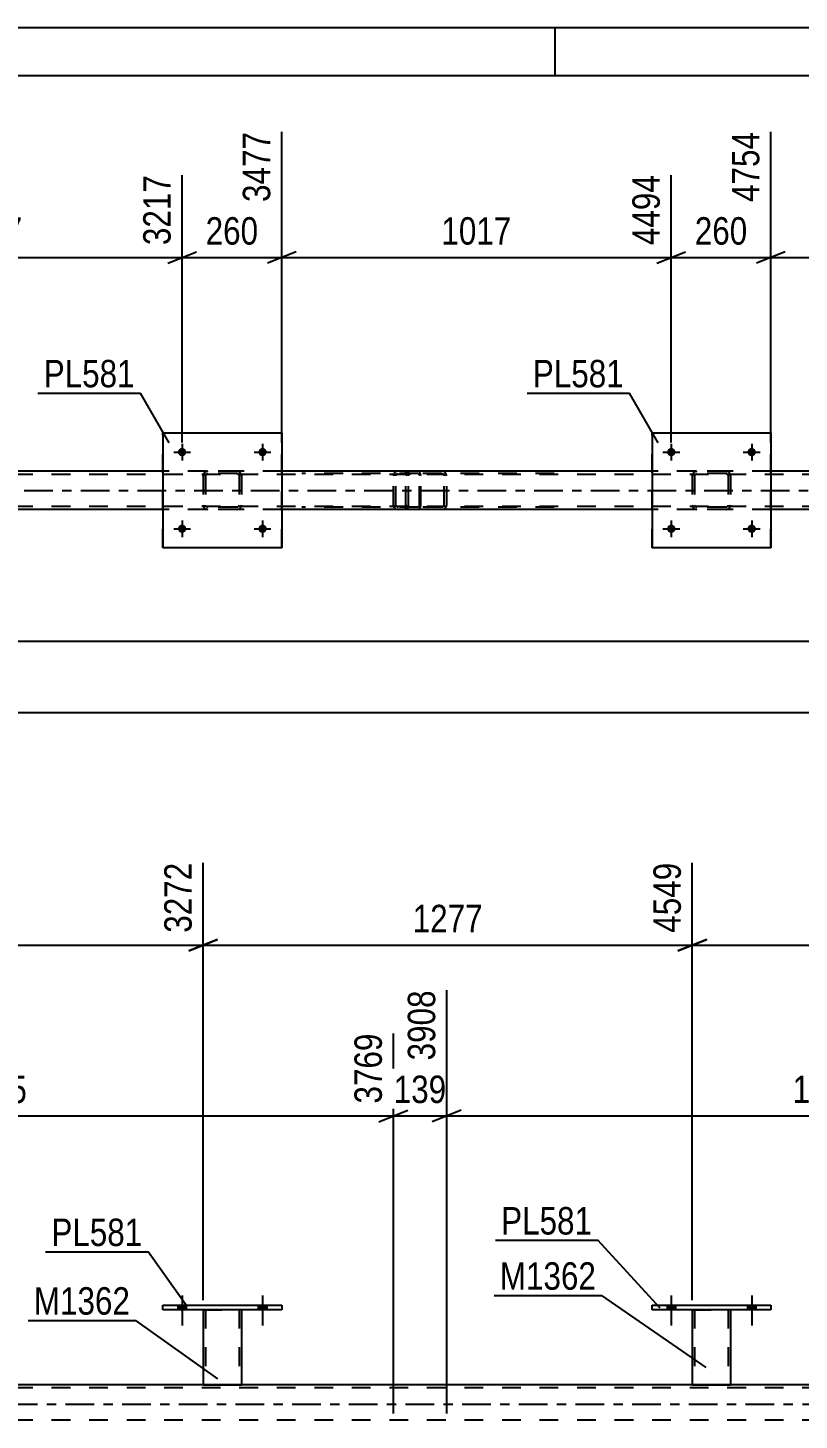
# Model space of a CAD drawing. Header units: millimetres. Extents: x 0 to 841, y 0 to 594.
# Drawn here: x 155.9 to 236.5, y 448.7 to 594 of the extents above; entities that cross this region are included whole.
import ezdxf

# ---------------------------------------------------------------- set-up
doc = ezdxf.new("R2010")
doc.units = ezdxf.units.MM
doc.linetypes.add('DXK_LINE_DOT2', pattern=[3.9198, 1.9599, -1.9599])
doc.linetypes.add('DXK_LINE_DOT3', pattern=[5.9187, 2.979, -0.9799, 0.9799, -0.9799])
doc.styles.add('Arial Narrow', font='ARIALN.TTF', dxfattribs={"height": 0.2})

# ---------------------------------------------------------------- blocks, each defined once
blk = doc.blocks.new('Unknown-272366259-1135')
at = {"color": 5, "linetype": 'Continuous'}
for p, q in [((841, 594), (0, 594)), ((211, 589), (211, 594)), ((836, 589), (5, 589))]:
    blk.add_line(p, q, dxfattribs=at)
blk = doc.blocks.new('Part-272366259-7737 - 5082')
at = {"color": 7, "linetype": 'DXK_LINE_DOT2'}
for p, q in [((174.54, 547.69), (174.72, 547.73)), ((174.72, 547.73), (174.54, 547.69)), ((177.76, 547.73), (174.72, 547.73)), ((177.76, 547.73), (177.94, 547.69)), ((177.94, 547.69), (177.76, 547.73)), ((174.24, 547.25), (174.28, 547.43)), ((174.28, 547.43), (174.24, 547.25)), ((174.24, 547.25), (174.24, 544.21)), ((174.48, 547.25), (174.5, 547.34)), ((174.48, 547.25), (174.48, 544.21)), ((174.5, 547.34), (174.55, 547.42)), ((174.55, 547.42), (174.63, 547.47)), ((174.63, 547.47), (174.72, 547.49)), ((177.76, 547.49), (174.72, 547.49)), ((177.76, 547.49), (177.85, 547.47)), ((177.85, 547.47), (177.93, 547.42)), ((177.93, 547.42), (177.98, 547.34)), ((177.98, 547.34), (178, 547.25)), ((178, 547.25), (178, 544.21)), ((178.2, 547.43), (178.24, 547.25)), ((178.24, 547.25), (178.2, 547.43)), ((178.24, 547.25), (178.24, 544.21)), ((174.28, 544.03), (174.24, 544.21)), ((174.24, 544.21), (174.28, 544.03)), ((174.5, 544.12), (174.48, 544.21)), ((174.55, 544.04), (174.5, 544.12)), ((174.72, 543.73), (174.54, 543.77)), ((174.54, 543.77), (174.72, 543.73)), ((174.63, 543.99), (174.55, 544.04)), ((174.72, 543.97), (174.63, 543.99)), ((177.76, 543.97), (174.72, 543.97)), ((177.76, 543.73), (174.72, 543.73)), ((177.85, 543.99), (177.76, 543.97)), ((177.94, 543.77), (177.76, 543.73)), ((177.76, 543.73), (177.94, 543.77)), ((177.93, 544.04), (177.85, 543.99)), ((177.98, 544.12), (177.93, 544.04)), ((178, 544.21), (177.98, 544.12)), ((178.24, 544.21), (178.2, 544.03)), ((178.2, 544.03), (178.24, 544.21))]:
    blk.add_line(p, q, dxfattribs=at)
at = {"color": 7, "linetype": 'DXK_LINE_DOT3'}
blk.add_line((176.24, 545.73), (176.24, 545.73), dxfattribs=at)
at = {"color": 7, "linetype": 'DXK_LINE_DOT2'}
for centre, start, end in [((174.72, 547.25), 112.5, 157.5), ((174.72, 547.25), 112.5, 157.5), ((177.76, 547.25), 22.5, 67.5), ((177.76, 547.25), 22.5, 67.5), ((174.72, 544.21), 202.5, 247.5), ((174.72, 544.21), 202.5, 247.5), ((177.76, 544.21), 292.5, 337.5), ((177.76, 544.21), 292.5, 337.5)]:
    blk.add_arc(centre, 0.48, start, end, dxfattribs=at)
blk = doc.blocks.new('Bolt-272366259-7773 - 5082')
at = {"linetype": 'Continuous'}
for points in [[(223.56, 541.73, -1), (222.68, 541.73, -1)], [(231.96, 541.73, -1), (231.08, 541.73, -1)]]:
    blk.add_hatch(color=1, dxfattribs=at).paths.add_polyline_path(points)
at = {"color": 1, "linetype": 'Continuous'}
for p, q in [((223.12, 542.61), (223.12, 540.85)), ((231.52, 542.61), (231.52, 540.85)), ((222.24, 541.73), (224, 541.73)), ((230.64, 541.73), (232.4, 541.73))]:
    blk.add_line(p, q, dxfattribs=at)
blk = doc.blocks.new('Part-272366259-5097 - 5082')
at = {"color": 7, "linetype": 'DXK_LINE_DOT2'}
for p, q in [((196.69, 547.73), (184.53, 547.73)), ((194.6, 547.73), (194.41, 547.69)), ((195.41, 547.49), (195.41, 547.73)), ((196.79, 547.69), (196.69, 547.73)), ((196.69, 547.49), (184.53, 547.49)), ((194.11, 547.34), (194.1, 547.25)), ((194.1, 544.21), (194.1, 547.25)), ((194.13, 547.43), (194.11, 547.34)), ((194.35, 547.25), (194.37, 547.34)), ((194.35, 544.21), (194.35, 547.25)), ((194.37, 547.34), (194.42, 547.42)), ((194.42, 547.42), (194.5, 547.47)), ((194.5, 547.47), (194.6, 547.49)), ((196.69, 547.49), (196.74, 547.47)), ((196.74, 547.47), (196.79, 547.42)), ((196.88, 547.59), (196.79, 547.69)), ((196.79, 547.42), (196.82, 547.34)), ((196.82, 547.34), (196.83, 547.25)), ((196.83, 544.21), (196.83, 547.25)), ((196.94, 547.43), (196.88, 547.59)), ((196.96, 547.25), (196.94, 547.43)), ((196.96, 544.21), (196.96, 547.25)), ((196.69, 543.97), (184.53, 543.97)), ((196.69, 543.73), (184.53, 543.73)), ((194.1, 544.21), (194.11, 544.14)), ((194.11, 544.14), (194.13, 544.03)), ((194.37, 544.12), (194.35, 544.21)), ((194.42, 544.04), (194.37, 544.12)), ((194.41, 543.77), (194.6, 543.73)), ((194.5, 543.99), (194.42, 544.04)), ((194.6, 543.97), (194.5, 543.99)), ((195.41, 543.73), (195.41, 543.97)), ((196.74, 543.99), (196.69, 543.97)), ((196.69, 543.73), (196.79, 543.77)), ((196.79, 544.04), (196.74, 543.99)), ((196.79, 544.04), (196.8, 544.08)), ((196.79, 543.77), (196.88, 543.87)), ((196.8, 544.08), (196.82, 544.12)), ((196.82, 544.12), (196.83, 544.21)), ((196.88, 543.87), (196.94, 544.03)), ((196.94, 544.03), (196.96, 544.21))]:
    blk.add_line(p, q, dxfattribs=at)
for centre, start, end in [((194.58, 547.24), 111.1941, 156.1506), ((194.58, 544.23), 203.8494, 248.8059)]:
    blk.add_arc(centre, 0.492, start, end, dxfattribs=at)
blk = doc.blocks.new('Part-272366259-5113 - 5082')
at = {"color": 7, "linetype": 'DXK_LINE_DOT2'}
for p, q in [((195.92, 547.73), (195.73, 547.69)), ((210.91, 547.73), (195.92, 547.73)), ((199.36, 547.69), (199.16, 547.73)), ((195.43, 547.34), (195.41, 547.25)), ((195.41, 544.21), (195.41, 547.25)), ((195.45, 547.43), (195.43, 547.34)), ((195.67, 547.25), (195.69, 547.34)), ((195.67, 544.21), (195.67, 547.25)), ((195.69, 547.34), (195.74, 547.42)), ((195.74, 547.42), (195.83, 547.47)), ((195.83, 547.47), (195.92, 547.49)), ((210.91, 547.49), (195.92, 547.49)), ((199.16, 547.49), (199.26, 547.47)), ((199.26, 547.47), (199.34, 547.42)), ((199.34, 547.42), (199.4, 547.34)), ((199.4, 547.34), (199.42, 547.25)), ((199.42, 544.21), (199.42, 547.25)), ((199.65, 547.34), (199.63, 547.43)), ((199.67, 547.25), (199.65, 547.34)), ((199.67, 544.21), (199.67, 547.25)), ((195.41, 544.21), (195.43, 544.14)), ((195.43, 544.14), (195.45, 544.03)), ((195.69, 544.12), (195.67, 544.21)), ((195.74, 544.04), (195.69, 544.12)), ((195.73, 543.77), (195.92, 543.73)), ((195.83, 543.99), (195.74, 544.04)), ((195.92, 543.97), (195.83, 543.99)), ((210.91, 543.97), (195.92, 543.97)), ((210.91, 543.73), (195.92, 543.73)), ((199.26, 543.99), (199.16, 543.97)), ((199.16, 543.73), (199.36, 543.77)), ((199.34, 544.04), (199.26, 543.99)), ((199.4, 544.12), (199.34, 544.04)), ((199.42, 544.21), (199.4, 544.12)), ((199.63, 544.03), (199.66, 544.14)), ((199.66, 544.14), (199.67, 544.21))]:
    blk.add_line(p, q, dxfattribs=at)
for centre, start, end in [((195.91, 547.23), 110.7583, 155.68), ((199.18, 547.23), 24.32, 69.2417), ((195.91, 544.23), 204.32, 249.2417), ((199.18, 544.23), 290.7583, 335.68)]:
    blk.add_arc(centre, 0.496, start, end, dxfattribs=at)
blk = doc.blocks.new('Bolt-272366259-7774 - 5082')
at = {"linetype": 'Continuous'}
for points in [[(223.56, 549.73, -1), (222.68, 549.73, -1)], [(231.96, 549.73, -1), (231.08, 549.73, -1)]]:
    blk.add_hatch(color=1, dxfattribs=at).paths.add_polyline_path(points)
at = {"color": 1, "linetype": 'Continuous'}
for p, q in [((223.12, 550.61), (223.12, 548.85)), ((231.52, 550.61), (231.52, 548.85)), ((222.24, 549.73), (224, 549.73)), ((230.64, 549.73), (232.4, 549.73))]:
    blk.add_line(p, q, dxfattribs=at)
blk = doc.blocks.new('Part-272366259-7744 - 5082')
at = {"color": 2, "linetype": 'Continuous'}
for p, q in [((221.12, 551.73), (221.12, 539.73)), ((221.12, 551.73), (233.52, 551.73)), ((233.52, 551.73), (233.52, 539.73)), ((233.52, 539.73), (221.12, 539.73))]:
    blk.add_line(p, q, dxfattribs=at)
at = {"color": 7, "linetype": 'DXK_LINE_DOT2'}
for p, q in [((221.12, 539.73), (221.12, 551.73)), ((233.52, 539.73), (233.52, 551.73))]:
    blk.add_line(p, q, dxfattribs=at)
blk = doc.blocks.new('Part-272366259-5179 - 5082')
at = {"color": 2, "linetype": 'Continuous'}
for p, q in [((170.04, 547.73), (131.36, 547.73)), ((221.12, 547.73), (182.44, 547.73)), ((272.2, 547.73), (233.52, 547.73)), ((170.04, 543.73), (131.36, 543.73)), ((221.12, 543.73), (182.44, 543.73)), ((272.2, 543.73), (233.52, 543.73))]:
    blk.add_line(p, q, dxfattribs=at)
at = {"color": 7, "linetype": 'DXK_LINE_DOT2'}
for p, q in [((182.44, 547.73), (170.04, 547.73)), ((233.52, 547.73), (221.12, 547.73)), ((764.02, 547.41), (102.28, 547.41)), ((764.02, 544.05), (102.28, 544.05)), ((182.44, 543.73), (170.04, 543.73)), ((233.52, 543.73), (221.12, 543.73))]:
    blk.add_line(p, q, dxfattribs=at)
at = {"color": 7, "linetype": 'DXK_LINE_DOT3'}
blk.add_line((102.28, 545.73), (764.02, 545.73), dxfattribs=at)
blk = doc.blocks.new('Part-272366259-7738 - 5082')
at = {"color": 2, "linetype": 'Continuous'}
for p, q in [((170.04, 551.73), (170.04, 539.73)), ((170.04, 551.73), (182.44, 551.73)), ((182.44, 551.73), (182.44, 539.73)), ((182.44, 539.73), (170.04, 539.73))]:
    blk.add_line(p, q, dxfattribs=at)
at = {"color": 7, "linetype": 'DXK_LINE_DOT2'}
for p, q in [((170.04, 539.73), (170.04, 551.73)), ((182.44, 539.73), (182.44, 551.73))]:
    blk.add_line(p, q, dxfattribs=at)
blk = doc.blocks.new('Part-272366259-7743 - 5082')
at = {"color": 7, "linetype": 'DXK_LINE_DOT2'}
for p, q in [((225.62, 547.69), (225.8, 547.73)), ((225.8, 547.73), (225.62, 547.69)), ((228.84, 547.73), (225.8, 547.73)), ((228.84, 547.73), (229.03, 547.69)), ((229.03, 547.69), (228.84, 547.73)), ((225.32, 547.25), (225.36, 547.43)), ((225.36, 547.43), (225.32, 547.25)), ((225.32, 547.25), (225.32, 544.21)), ((225.56, 547.25), (225.58, 547.34)), ((225.56, 547.25), (225.56, 544.21)), ((225.58, 547.34), (225.63, 547.42)), ((225.63, 547.42), (225.71, 547.47)), ((225.71, 547.47), (225.8, 547.49)), ((228.84, 547.49), (225.8, 547.49)), ((228.84, 547.49), (228.93, 547.47)), ((228.93, 547.47), (229.01, 547.42)), ((229.01, 547.42), (229.06, 547.34)), ((229.06, 547.34), (229.08, 547.25)), ((229.08, 547.25), (229.08, 544.21)), ((229.28, 547.43), (229.32, 547.25)), ((229.32, 547.25), (229.28, 547.43)), ((229.32, 547.25), (229.32, 544.21)), ((225.36, 544.03), (225.32, 544.21)), ((225.32, 544.21), (225.36, 544.03)), ((225.58, 544.12), (225.56, 544.21)), ((225.63, 544.04), (225.58, 544.12)), ((225.8, 543.73), (225.62, 543.77)), ((225.62, 543.77), (225.8, 543.73)), ((225.71, 543.99), (225.63, 544.04)), ((225.8, 543.97), (225.71, 543.99)), ((228.84, 543.97), (225.8, 543.97)), ((228.84, 543.73), (225.8, 543.73)), ((228.93, 543.99), (228.84, 543.97)), ((229.03, 543.77), (228.84, 543.73)), ((228.84, 543.73), (229.03, 543.77)), ((229.01, 544.04), (228.93, 543.99)), ((229.06, 544.12), (229.01, 544.04)), ((229.08, 544.21), (229.06, 544.12)), ((229.32, 544.21), (229.28, 544.03)), ((229.28, 544.03), (229.32, 544.21))]:
    blk.add_line(p, q, dxfattribs=at)
at = {"color": 7, "linetype": 'DXK_LINE_DOT3'}
blk.add_line((227.32, 545.73), (227.32, 545.73), dxfattribs=at)
at = {"color": 7, "linetype": 'DXK_LINE_DOT2'}
for centre, start, end in [((225.8, 547.25), 112.5, 157.5), ((225.8, 547.25), 112.5, 157.5), ((228.84, 547.25), 22.5, 67.5), ((228.84, 547.25), 22.5, 67.5), ((225.8, 544.21), 202.5, 247.5), ((225.8, 544.21), 202.5, 247.5), ((228.84, 544.21), 292.5, 337.5), ((228.84, 544.21), 292.5, 337.5)]:
    blk.add_arc(centre, 0.48, start, end, dxfattribs=at)
blk = doc.blocks.new('Bolt-272366259-7767 - 5082')
at = {"linetype": 'Continuous'}
for points in [[(172.48, 541.73, -1), (171.6, 541.73, -1)], [(180.88, 541.73, -1), (180, 541.73, -1)]]:
    blk.add_hatch(color=1, dxfattribs=at).paths.add_polyline_path(points)
at = {"color": 1, "linetype": 'Continuous'}
for p, q in [((172.04, 542.61), (172.04, 540.85)), ((180.44, 542.61), (180.44, 540.85)), ((171.16, 541.73), (172.92, 541.73)), ((179.56, 541.73), (181.32, 541.73))]:
    blk.add_line(p, q, dxfattribs=at)
blk = doc.blocks.new('Bolt-272366259-7768 - 5082')
at = {"linetype": 'Continuous'}
for points in [[(172.48, 549.73, -1), (171.6, 549.73, -1)], [(180.88, 549.73, -1), (180, 549.73, -1)]]:
    blk.add_hatch(color=1, dxfattribs=at).paths.add_polyline_path(points)
at = {"color": 1, "linetype": 'Continuous'}
for p, q in [((172.04, 550.61), (172.04, 548.85)), ((180.44, 550.61), (180.44, 548.85)), ((171.16, 549.73), (172.92, 549.73)), ((179.56, 549.73), (181.32, 549.73))]:
    blk.add_line(p, q, dxfattribs=at)
blk = doc.blocks.new('Bolt-272366259-6765 - 3671')
at = {"linetype": 'Continuous'}
for points in [[(222.68, 460.24), (223.56, 460.24), (223.56, 460.72), (222.68, 460.72)], [(231.08, 460.24), (231.96, 460.24), (231.96, 460.72), (231.08, 460.72)]]:
    blk.add_hatch(color=1, dxfattribs=at).paths.add_polyline_path(points)
at = {"color": 1, "linetype": 'Continuous'}
for p, q in [((222.68, 460.72), (222.68, 460.24)), ((223.12, 461.72), (223.12, 458.6)), ((223.56, 460.72), (223.56, 460.24)), ((231.08, 460.72), (231.08, 460.24)), ((231.52, 461.72), (231.52, 458.6)), ((231.96, 460.72), (231.96, 460.24))]:
    blk.add_line(p, q, dxfattribs=at)
blk = doc.blocks.new('Part-272366259-3898 - 3671')
at = {"color": 2, "linetype": 'Continuous'}
blk.add_line((758.1, 452.4), (100.68, 452.4), dxfattribs=at)
at = {"color": 7, "linetype": 'DXK_LINE_DOT2'}
for p, q in [((764.02, 452.08), (100.68, 452.08)), ((764.02, 448.72), (100.68, 448.72))]:
    blk.add_line(p, q, dxfattribs=at)
at = {"color": 7, "linetype": 'DXK_LINE_DOT3'}
blk.add_line((100.68, 450.4), (764.02, 450.4), dxfattribs=at)
blk = doc.blocks.new('Bolt-272366259-6760 - 3671')
at = {"linetype": 'Continuous'}
for points in [[(171.6, 460.24), (172.48, 460.24), (172.48, 460.72), (171.6, 460.72)], [(180, 460.24), (180.88, 460.24), (180.88, 460.72), (180, 460.72)]]:
    blk.add_hatch(color=1, dxfattribs=at).paths.add_polyline_path(points)
at = {"color": 1, "linetype": 'Continuous'}
for p, q in [((171.6, 460.72), (171.6, 460.24)), ((172.04, 461.72), (172.04, 458.6)), ((172.48, 460.72), (172.48, 460.24)), ((180, 460.72), (180, 460.24)), ((180.44, 461.72), (180.44, 458.6)), ((180.88, 460.72), (180.88, 460.24))]:
    blk.add_line(p, q, dxfattribs=at)
blk = doc.blocks.new('Part-272366259-6730 - 3671')
at = {"color": 2, "linetype": 'Continuous'}
for p, q in [((170.04, 460.24), (170.04, 460.72)), ((170.04, 460.72), (182.44, 460.72)), ((182.44, 460.72), (182.44, 460.24)), ((182.44, 460.24), (170.04, 460.24))]:
    blk.add_line(p, q, dxfattribs=at)
blk = doc.blocks.new('Part-272366259-6729 - 3671')
at = {"color": 2, "linetype": 'Continuous'}
for p, q in [((174.24, 460.24), (174.24, 452.4)), ((178.24, 460.24), (178.24, 452.4)), ((174.24, 452.4), (178.24, 452.4))]:
    blk.add_line(p, q, dxfattribs=at)
at = {"color": 7, "linetype": 'DXK_LINE_DOT2'}
for p, q in [((174.24, 460.24), (178.24, 460.24)), ((174.24, 460.24), (174.24, 460.24)), ((174.24, 460.24), (174.24, 460.24)), ((174.48, 460.24), (174.48, 452.4)), ((178, 460.24), (178, 452.4)), ((178.24, 460.24), (178.24, 460.24)), ((178.24, 460.24), (178.24, 460.24)), ((177.94, 452.4), (177.98, 452.4)), ((177.94, 452.4), (177.98, 452.4)), ((177.98, 452.4), (178, 452.4)), ((177.98, 452.4), (178, 452.4))]:
    blk.add_line(p, q, dxfattribs=at)
blk = doc.blocks.new('Part-272366259-6735 - 3671')
at = {"color": 2, "linetype": 'Continuous'}
for p, q in [((225.32, 460.24), (225.32, 452.4)), ((229.32, 460.24), (229.32, 452.4)), ((225.32, 452.4), (229.32, 452.4))]:
    blk.add_line(p, q, dxfattribs=at)
at = {"color": 7, "linetype": 'DXK_LINE_DOT2'}
for p, q in [((225.32, 460.24), (229.32, 460.24)), ((225.32, 460.24), (225.32, 460.24)), ((225.32, 460.24), (225.32, 460.24)), ((225.56, 460.24), (225.56, 452.4)), ((229.08, 460.24), (229.08, 452.4)), ((229.32, 460.24), (229.32, 460.24)), ((229.32, 460.24), (229.32, 460.24)), ((229.03, 452.4), (229.06, 452.4)), ((229.03, 452.4), (229.06, 452.4)), ((229.06, 452.4), (229.08, 452.4)), ((229.06, 452.4), (229.08, 452.4))]:
    blk.add_line(p, q, dxfattribs=at)
blk = doc.blocks.new('Part-272366259-6736 - 3671')
at = {"color": 2, "linetype": 'Continuous'}
for p, q in [((221.12, 460.24), (221.12, 460.72)), ((221.12, 460.72), (233.52, 460.72)), ((233.52, 460.72), (233.52, 460.24)), ((233.52, 460.24), (221.12, 460.24))]:
    blk.add_line(p, q, dxfattribs=at)
blk = doc.blocks.new('Bolt-272366259-6759 - 3671')
at = {"linetype": 'Continuous'}
for points in [[(171.6, 460.24), (172.48, 460.24), (172.48, 460.72), (171.6, 460.72)], [(180, 460.24), (180.88, 460.24), (180.88, 460.72), (180, 460.72)]]:
    blk.add_hatch(color=1, dxfattribs=at).paths.add_polyline_path(points)
at = {"color": 1, "linetype": 'Continuous'}
for p, q in [((171.6, 460.72), (171.6, 460.24)), ((172.04, 461.72), (172.04, 458.6)), ((172.48, 460.72), (172.48, 460.24)), ((180, 460.72), (180, 460.24)), ((180.44, 461.72), (180.44, 458.6)), ((180.88, 460.72), (180.88, 460.24))]:
    blk.add_line(p, q, dxfattribs=at)
blk = doc.blocks.new('Bolt-272366259-6766 - 3671')
at = {"linetype": 'Continuous'}
for points in [[(222.68, 460.24), (223.56, 460.24), (223.56, 460.72), (222.68, 460.72)], [(231.08, 460.24), (231.96, 460.24), (231.96, 460.72), (231.08, 460.72)]]:
    blk.add_hatch(color=1, dxfattribs=at).paths.add_polyline_path(points)
at = {"color": 1, "linetype": 'Continuous'}
for p, q in [((222.68, 460.72), (222.68, 460.24)), ((223.12, 461.72), (223.12, 458.6)), ((223.56, 460.72), (223.56, 460.24)), ((231.08, 460.72), (231.08, 460.24)), ((231.52, 461.72), (231.52, 458.6)), ((231.96, 460.72), (231.96, 460.24))]:
    blk.add_line(p, q, dxfattribs=at)
blk = doc.blocks.new('StraightDimension-272366259-15447 - 5082')
at = {"color": 7, "linetype": 'Continuous'}
for p, q in [((182.44, 550.73), (182.44, 583.14)), ((223.12, 550.73), (223.12, 578.64)), ((183.94, 570.63), (180.94, 569.43)), ((182.44, 570.03), (223.12, 570.03)), ((221.62, 569.43), (224.62, 570.63))]:
    blk.add_line(p, q, dxfattribs=at)
at = {"color": 0}
blk.add_wipeout([(207.04, 570.78), (207.04, 574.98), (198.52, 574.98), (198.52, 570.78)], dxfattribs=at)
at = {"color": 3, "style": 'Arial Narrow'}
blk.add_text('1017', height=2.863, dxfattribs=at).set_placement((199.12, 571.38))
at = {"color": 0, "linetype": 'Continuous'}
blk.add_wipeout([(222.52, 579.24), (218.32, 579.24), (218.32, 570.73), (222.52, 570.73)], dxfattribs=at)
at = {"color": 3, "linetype": 'Continuous', "style": 'Arial Narrow'}
blk.add_text('4494', height=2.863, rotation=90.0002, dxfattribs=at).set_placement((221.92, 571.33))
blk = doc.blocks.new('StraightDimension-272366259-10469 - 5082')
at = {"color": 7, "linetype": 'Continuous'}
blk.add_line((65.16, 530.01), (764.02, 530.01), dxfattribs=at)
blk = doc.blocks.new('StraightDimension-272366259-5246 - 5082')
at = {"color": 7, "linetype": 'Continuous'}
blk.add_line((64.52, 522.55), (764.66, 522.55), dxfattribs=at)
blk = doc.blocks.new('StraightDimension-272366259-15445 - 5082')
at = {"color": 7, "linetype": 'Continuous'}
for p, q in [((233.52, 550.73), (233.52, 583.14)), ((274.2, 550.73), (274.2, 578.64)), ((235.02, 570.63), (232.02, 569.43)), ((233.52, 570.03), (274.2, 570.03)), ((272.7, 569.43), (275.7, 570.63))]:
    blk.add_line(p, q, dxfattribs=at)
at = {"color": 0}
blk.add_wipeout([(258.12, 570.78), (258.12, 574.98), (249.61, 574.98), (249.61, 570.78)], dxfattribs=at)
at = {"color": 3, "style": 'Arial Narrow'}
blk.add_text('1017', height=2.863, dxfattribs=at).set_placement((250.21, 571.38))
at = {"color": 0, "linetype": 'Continuous'}
blk.add_wipeout([(273.6, 579.24), (269.4, 579.24), (269.4, 570.73), (273.6, 570.73)], dxfattribs=at)
at = {"color": 3, "linetype": 'Continuous', "style": 'Arial Narrow'}
blk.add_text('5771', height=2.863, rotation=90.0002, dxfattribs=at).set_placement((273, 571.33))
blk = doc.blocks.new('StraightDimension-272366259-15446 - 5082')
at = {"color": 7, "linetype": 'Continuous'}
for p, q in [((233.52, 550.73), (233.52, 583.14)), ((223.12, 550.73), (223.12, 578.64)), ((221.62, 569.43), (224.62, 570.63)), ((223.12, 570.03), (233.52, 570.03)), ((235.02, 570.63), (232.02, 569.43))]:
    blk.add_line(p, q, dxfattribs=at)
at = {"color": 0}
blk.add_wipeout([(231.66, 570.78), (231.66, 574.98), (224.98, 574.98), (224.98, 570.78)], dxfattribs=at)
at = {"color": 3, "style": 'Arial Narrow'}
blk.add_text('260', height=2.863, dxfattribs=at).set_placement((225.58, 571.38))
at = {"color": 0, "linetype": 'Continuous'}
blk.add_wipeout([(232.92, 583.74), (228.72, 583.74), (228.72, 575.23), (232.92, 575.23)], dxfattribs=at)
at = {"color": 3, "linetype": 'Continuous', "style": 'Arial Narrow'}
blk.add_text('4754', height=2.863, rotation=90.0002, dxfattribs=at).set_placement((232.32, 575.83))
blk = doc.blocks.new('StraightDimension-272366259-15448 - 5082')
at = {"color": 7, "linetype": 'Continuous'}
for p, q in [((182.44, 550.73), (182.44, 583.14)), ((172.04, 550.73), (172.04, 578.64)), ((170.54, 569.43), (173.54, 570.63)), ((172.04, 570.03), (182.44, 570.03)), ((183.94, 570.63), (180.94, 569.43))]:
    blk.add_line(p, q, dxfattribs=at)
at = {"color": 0}
blk.add_wipeout([(180.58, 570.78), (180.58, 574.98), (173.9, 574.98), (173.9, 570.78)], dxfattribs=at)
at = {"color": 3, "style": 'Arial Narrow'}
blk.add_text('260', height=2.863, dxfattribs=at).set_placement((174.5, 571.38))
at = {"color": 0, "linetype": 'Continuous'}
blk.add_wipeout([(181.84, 583.74), (177.64, 583.74), (177.64, 575.23), (181.84, 575.23)], dxfattribs=at)
at = {"color": 3, "linetype": 'Continuous', "style": 'Arial Narrow'}
blk.add_text('3477', height=2.863, rotation=90.0002, dxfattribs=at).set_placement((181.24, 575.83))
blk = doc.blocks.new('StraightDimension-272366259-15449 - 5082')
at = {"color": 7, "linetype": 'Continuous'}
for p, q in [((131.36, 550.73), (131.36, 583.14)), ((172.04, 550.73), (172.04, 578.64)), ((132.86, 570.63), (129.86, 569.43)), ((131.36, 570.03), (172.04, 570.03)), ((170.54, 569.43), (173.54, 570.63))]:
    blk.add_line(p, q, dxfattribs=at)
at = {"color": 0}
blk.add_wipeout([(155.96, 570.78), (155.96, 574.98), (147.44, 574.98), (147.44, 570.78)], dxfattribs=at)
at = {"color": 3, "style": 'Arial Narrow'}
blk.add_text('1017', height=2.863, dxfattribs=at).set_placement((148.04, 571.38))
at = {"color": 0, "linetype": 'Continuous'}
blk.add_wipeout([(171.44, 579.24), (167.24, 579.24), (167.24, 570.73), (171.44, 570.73)], dxfattribs=at)
at = {"color": 3, "linetype": 'Continuous', "style": 'Arial Narrow'}
blk.add_text('3217', height=2.863, rotation=90.0002, dxfattribs=at).set_placement((170.84, 571.33))
blk = doc.blocks.new('StraightDimension-272366259-4623 - 3671')
at = {"color": 7, "linetype": 'Continuous'}
for p, q in [((110.28, 449.4), (110.28, 489.08)), ((194.1, 449.4), (194.1, 489.08)), ((111.78, 481.06), (108.78, 479.86)), ((192.6, 479.86), (195.6, 481.06)), ((110.28, 480.46), (194.1, 480.46))]:
    blk.add_line(p, q, dxfattribs=at)
at = {"color": 0}
blk.add_wipeout([(156.44, 481.21), (156.44, 485.41), (147.93, 485.41), (147.93, 481.21)], dxfattribs=at)
at = {"color": 3, "style": 'Arial Narrow'}
blk.add_text('2095', height=2.863, dxfattribs=at).set_placement((148.53, 481.81))
at = {"color": 0, "linetype": 'Continuous'}
blk.add_wipeout([(193.5, 489.68), (189.3, 489.68), (189.3, 481.16), (193.5, 481.16)], dxfattribs=at)
at = {"color": 3, "linetype": 'Continuous', "style": 'Arial Narrow'}
blk.add_text('3769', height=2.863, rotation=90.0002, dxfattribs=at).set_placement((192.9, 481.76))
blk = doc.blocks.new('StraightDimension-272366259-4640 - 3671')
at = {"color": 7, "linetype": 'Continuous'}
for p, q in [((199.67, 449.4), (199.67, 493.58)), ((194.1, 449.4), (194.1, 489.08)), ((192.6, 479.86), (195.6, 481.06)), ((201.17, 481.06), (198.17, 479.86)), ((194.1, 480.46), (199.67, 480.46))]:
    blk.add_line(p, q, dxfattribs=at)
at = {"color": 0}
blk.add_wipeout([(200.23, 481.21), (200.23, 485.41), (193.54, 485.41), (193.54, 481.21)], dxfattribs=at)
at = {"color": 3, "style": 'Arial Narrow'}
blk.add_text('139', height=2.863, dxfattribs=at).set_placement((194.14, 481.81))
at = {"color": 0, "linetype": 'Continuous'}
blk.add_wipeout([(199.07, 494.18), (194.87, 494.18), (194.87, 485.66), (199.07, 485.66)], dxfattribs=at)
at = {"color": 3, "linetype": 'Continuous', "style": 'Arial Narrow'}
blk.add_text('3908', height=2.863, rotation=90.0002, dxfattribs=at).set_placement((198.47, 486.26))
blk = doc.blocks.new('StraightDimension-272366259-18121 - 3671')
at = {"color": 7, "linetype": 'Continuous'}
for p, q in [((225.32, 461.24), (225.32, 506.89)), ((276.4, 461.24), (276.4, 506.89)), ((226.82, 498.88), (223.82, 497.68)), ((274.9, 497.68), (277.9, 498.88)), ((225.32, 498.28), (276.4, 498.28))]:
    blk.add_line(p, q, dxfattribs=at)
at = {"color": 0}
blk.add_wipeout([(255.12, 499.03), (255.12, 503.23), (246.61, 503.23), (246.61, 499.03)], dxfattribs=at)
at = {"color": 3, "style": 'Arial Narrow'}
blk.add_text('1277', height=2.863, dxfattribs=at).set_placement((247.21, 499.63))
at = {"color": 0, "linetype": 'Continuous'}
blk.add_wipeout([(275.8, 507.49), (271.6, 507.49), (271.6, 498.98), (275.8, 498.98)], dxfattribs=at)
at = {"color": 3, "linetype": 'Continuous', "style": 'Arial Narrow'}
blk.add_text('5826', height=2.863, rotation=90.0002, dxfattribs=at).set_placement((275.2, 499.58))
blk = doc.blocks.new('StraightDimension-272366259-4664 - 3671')
at = {"color": 7, "linetype": 'Continuous'}
for p, q in [((199.67, 449.4), (199.67, 493.58)), ((279.23, 449.4), (279.23, 489.08)), ((201.17, 481.06), (198.17, 479.86)), ((277.73, 479.86), (280.73, 481.06)), ((199.67, 480.46), (279.23, 480.46))]:
    blk.add_line(p, q, dxfattribs=at)
at = {"color": 0}
blk.add_wipeout([(243.71, 481.21), (243.71, 485.41), (235.19, 485.41), (235.19, 481.21)], dxfattribs=at)
at = {"color": 3, "style": 'Arial Narrow'}
blk.add_text('1989', height=2.863, dxfattribs=at).set_placement((235.79, 481.81))
at = {"color": 0, "linetype": 'Continuous'}
blk.add_wipeout([(278.63, 489.68), (274.43, 489.68), (274.43, 481.16), (278.63, 481.16)], dxfattribs=at)
at = {"color": 3, "linetype": 'Continuous', "style": 'Arial Narrow'}
blk.add_text('5897', height=2.863, rotation=90.0002, dxfattribs=at).set_placement((278.03, 481.76))
blk = doc.blocks.new('StraightDimension-272366259-18122 - 3671')
at = {"color": 7, "linetype": 'Continuous'}
for p, q in [((174.24, 461.24), (174.24, 506.89)), ((225.32, 461.24), (225.32, 506.89)), ((175.74, 498.88), (172.74, 497.68)), ((223.82, 497.68), (226.82, 498.88)), ((174.24, 498.28), (225.32, 498.28))]:
    blk.add_line(p, q, dxfattribs=at)
at = {"color": 0}
blk.add_wipeout([(204.04, 499.03), (204.04, 503.23), (195.52, 503.23), (195.52, 499.03)], dxfattribs=at)
at = {"color": 3, "style": 'Arial Narrow'}
blk.add_text('1277', height=2.863, dxfattribs=at).set_placement((196.12, 499.63))
at = {"color": 0, "linetype": 'Continuous'}
blk.add_wipeout([(224.72, 507.49), (220.52, 507.49), (220.52, 498.98), (224.72, 498.98)], dxfattribs=at)
at = {"color": 3, "linetype": 'Continuous', "style": 'Arial Narrow'}
blk.add_text('4549', height=2.863, rotation=90.0002, dxfattribs=at).set_placement((224.12, 499.58))
blk = doc.blocks.new('StraightDimension-272366259-18123 - 3671')
at = {"color": 7, "linetype": 'Continuous'}
for p, q in [((123.16, 461.24), (123.16, 506.89)), ((174.24, 461.24), (174.24, 506.89)), ((124.66, 498.88), (121.66, 497.68)), ((172.74, 497.68), (175.74, 498.88)), ((123.16, 498.28), (174.24, 498.28))]:
    blk.add_line(p, q, dxfattribs=at)
at = {"color": 0}
blk.add_wipeout([(152.96, 499.03), (152.96, 503.23), (144.44, 503.23), (144.44, 499.03)], dxfattribs=at)
at = {"color": 3, "style": 'Arial Narrow'}
blk.add_text('1277', height=2.863, dxfattribs=at).set_placement((145.04, 499.63))
at = {"color": 0, "linetype": 'Continuous'}
blk.add_wipeout([(173.64, 507.49), (169.44, 507.49), (169.44, 498.98), (173.64, 498.98)], dxfattribs=at)
at = {"color": 3, "linetype": 'Continuous', "style": 'Arial Narrow'}
blk.add_text('3272', height=2.863, rotation=90.0002, dxfattribs=at).set_placement((173.04, 499.58))
blk = doc.blocks.new('Mark-272366259-10526 - 5082')
at = {"color": 0}
blk.add_wipeout([(167.09, 556.49), (167.09, 559.49), (157.59, 559.49), (157.59, 556.49)], dxfattribs=at)
blk.add_wipeout([(167.09, 556.49), (167.09, 559.49), (157.59, 559.49), (157.59, 556.49)], dxfattribs=at)
at = {"color": 30, "linetype": 'Continuous'}
for p in [(156.99, 555.89), (170.69, 550.7)]:
    blk.add_line(p, (167.69, 555.89), dxfattribs=at)
at = {"color": 3, "style": 'Arial Narrow'}
blk.add_text('PL581', height=2.863, dxfattribs=at).set_placement((157.59, 556.49))
blk = doc.blocks.new('Mark-272366259-10535 - 5082')
at = {"color": 0}
blk.add_wipeout([(218.17, 556.49), (218.17, 559.49), (208.67, 559.49), (208.67, 556.49)], dxfattribs=at)
blk.add_wipeout([(218.17, 556.49), (218.17, 559.49), (208.67, 559.49), (208.67, 556.49)], dxfattribs=at)
at = {"color": 30, "linetype": 'Continuous'}
for p in [(208.07, 555.89), (221.77, 550.7)]:
    blk.add_line(p, (218.77, 555.89), dxfattribs=at)
at = {"color": 3, "style": 'Arial Narrow'}
blk.add_text('PL581', height=2.863, dxfattribs=at).set_placement((208.67, 556.49))
blk = doc.blocks.new('Mark-272366259-15860 - 3671')
at = {"color": 0}
blk.add_wipeout([(215.27, 462.33), (215.27, 465.33), (205.22, 465.33), (205.22, 462.33)], dxfattribs=at)
blk.add_wipeout([(215.27, 462.33), (215.27, 465.33), (205.22, 465.33), (205.22, 462.33)], dxfattribs=at)
at = {"color": 30, "linetype": 'Continuous'}
for p in [(204.62, 461.73), (226.77, 454.21)]:
    blk.add_line(p, (215.87, 461.73), dxfattribs=at)
at = {"color": 3, "style": 'Arial Narrow'}
blk.add_text('M1362', height=2.863, dxfattribs=at).set_placement((205.22, 462.33))
blk = doc.blocks.new('Mark-272366259-15842 - 3671')
at = {"color": 0}
blk.add_wipeout([(166.61, 459.73), (166.61, 462.73), (156.56, 462.73), (156.56, 459.73)], dxfattribs=at)
blk.add_wipeout([(166.61, 459.73), (166.61, 462.73), (156.56, 462.73), (156.56, 459.73)], dxfattribs=at)
at = {"color": 30, "linetype": 'Continuous'}
for p in [(155.96, 459.13), (175.78, 453.02)]:
    blk.add_line(p, (167.21, 459.13), dxfattribs=at)
at = {"color": 3, "style": 'Arial Narrow'}
blk.add_text('M1362', height=2.863, dxfattribs=at).set_placement((156.56, 459.73))
blk = doc.blocks.new('Mark-272366259-15845 - 3671')
at = {"color": 0}
blk.add_wipeout([(167.89, 466.89), (167.89, 469.89), (158.39, 469.89), (158.39, 466.89)], dxfattribs=at)
blk.add_wipeout([(167.89, 466.89), (167.89, 469.89), (158.39, 469.89), (158.39, 466.89)], dxfattribs=at)
at = {"color": 30, "linetype": 'Continuous'}
for p in [(157.79, 466.29), (172.53, 460.61)]:
    blk.add_line(p, (168.49, 466.29), dxfattribs=at)
at = {"color": 3, "style": 'Arial Narrow'}
blk.add_text('PL581', height=2.863, dxfattribs=at).set_placement((158.39, 466.89))
blk = doc.blocks.new('Mark-272366259-15863 - 3671')
at = {"color": 0}
blk.add_wipeout([(214.87, 468.09), (214.87, 471.09), (205.36, 471.09), (205.36, 468.09)], dxfattribs=at)
blk.add_wipeout([(214.87, 468.09), (214.87, 471.09), (205.36, 471.09), (205.36, 468.09)], dxfattribs=at)
at = {"color": 30, "linetype": 'Continuous'}
for p in [(204.76, 467.49), (221.97, 460.42)]:
    blk.add_line(p, (215.47, 467.49), dxfattribs=at)
at = {"color": 3, "style": 'Arial Narrow'}
blk.add_text('PL581', height=2.863, dxfattribs=at).set_placement((205.36, 468.09))

msp = doc.modelspace()

# ---------------------------------------------------------------- block references
for name in ['Unknown-272366259-1135', 'Part-272366259-7738 - 5082', 'Bolt-272366259-7768 - 5082', 'Part-272366259-7744 - 5082', 'Bolt-272366259-7774 - 5082', 'Part-272366259-5179 - 5082', 'Part-272366259-7737 - 5082', 'Part-272366259-5097 - 5082', 'Part-272366259-5113 - 5082', 'Part-272366259-7743 - 5082', 'Bolt-272366259-7767 - 5082', 'Bolt-272366259-7773 - 5082', 'Part-272366259-6730 - 3671', 'Bolt-272366259-6760 - 3671', 'Bolt-272366259-6759 - 3671', 'Part-272366259-6736 - 3671', 'Bolt-272366259-6765 - 3671', 'Bolt-272366259-6766 - 3671', 'Part-272366259-6729 - 3671', 'Part-272366259-6735 - 3671', 'Part-272366259-3898 - 3671']:
    msp.add_blockref(name, (0, 0))

# ---------------------------------------------------------------- next in the draw order: block references
for name in ['StraightDimension-272366259-15447 - 5082', 'StraightDimension-272366259-15445 - 5082', 'StraightDimension-272366259-10469 - 5082', 'StraightDimension-272366259-18121 - 3671', 'StraightDimension-272366259-4623 - 3671']:
    msp.add_blockref(name, (0, 0))

# ---------------------------------------------------------------- next in the draw order: block references
for name in ['StraightDimension-272366259-15448 - 5082', 'StraightDimension-272366259-15446 - 5082', 'StraightDimension-272366259-5246 - 5082', 'StraightDimension-272366259-4640 - 3671']:
    msp.add_blockref(name, (0, 0))

# ---------------------------------------------------------------- next in the draw order: block references
for name in ['StraightDimension-272366259-15449 - 5082', 'Mark-272366259-10535 - 5082', 'StraightDimension-272366259-4664 - 3671']:
    msp.add_blockref(name, (0, 0))

# ---------------------------------------------------------------- next in the draw order: block references
for name in ['Mark-272366259-10526 - 5082', 'StraightDimension-272366259-18122 - 3671']:
    msp.add_blockref(name, (0, 0))

# ---------------------------------------------------------------- next in the draw order: block references
for name in ['StraightDimension-272366259-18123 - 3671', 'Mark-272366259-15860 - 3671']:
    msp.add_blockref(name, (0, 0))

# ---------------------------------------------------------------- next in the draw order: block references
for name in ['Mark-272366259-15863 - 3671', 'Mark-272366259-15842 - 3671']:
    msp.add_blockref(name, (0, 0))

# ---------------------------------------------------------------- next in the draw order: block references
msp.add_blockref('Mark-272366259-15845 - 3671', (0, 0))

doc.saveas('drawing.dxf')
